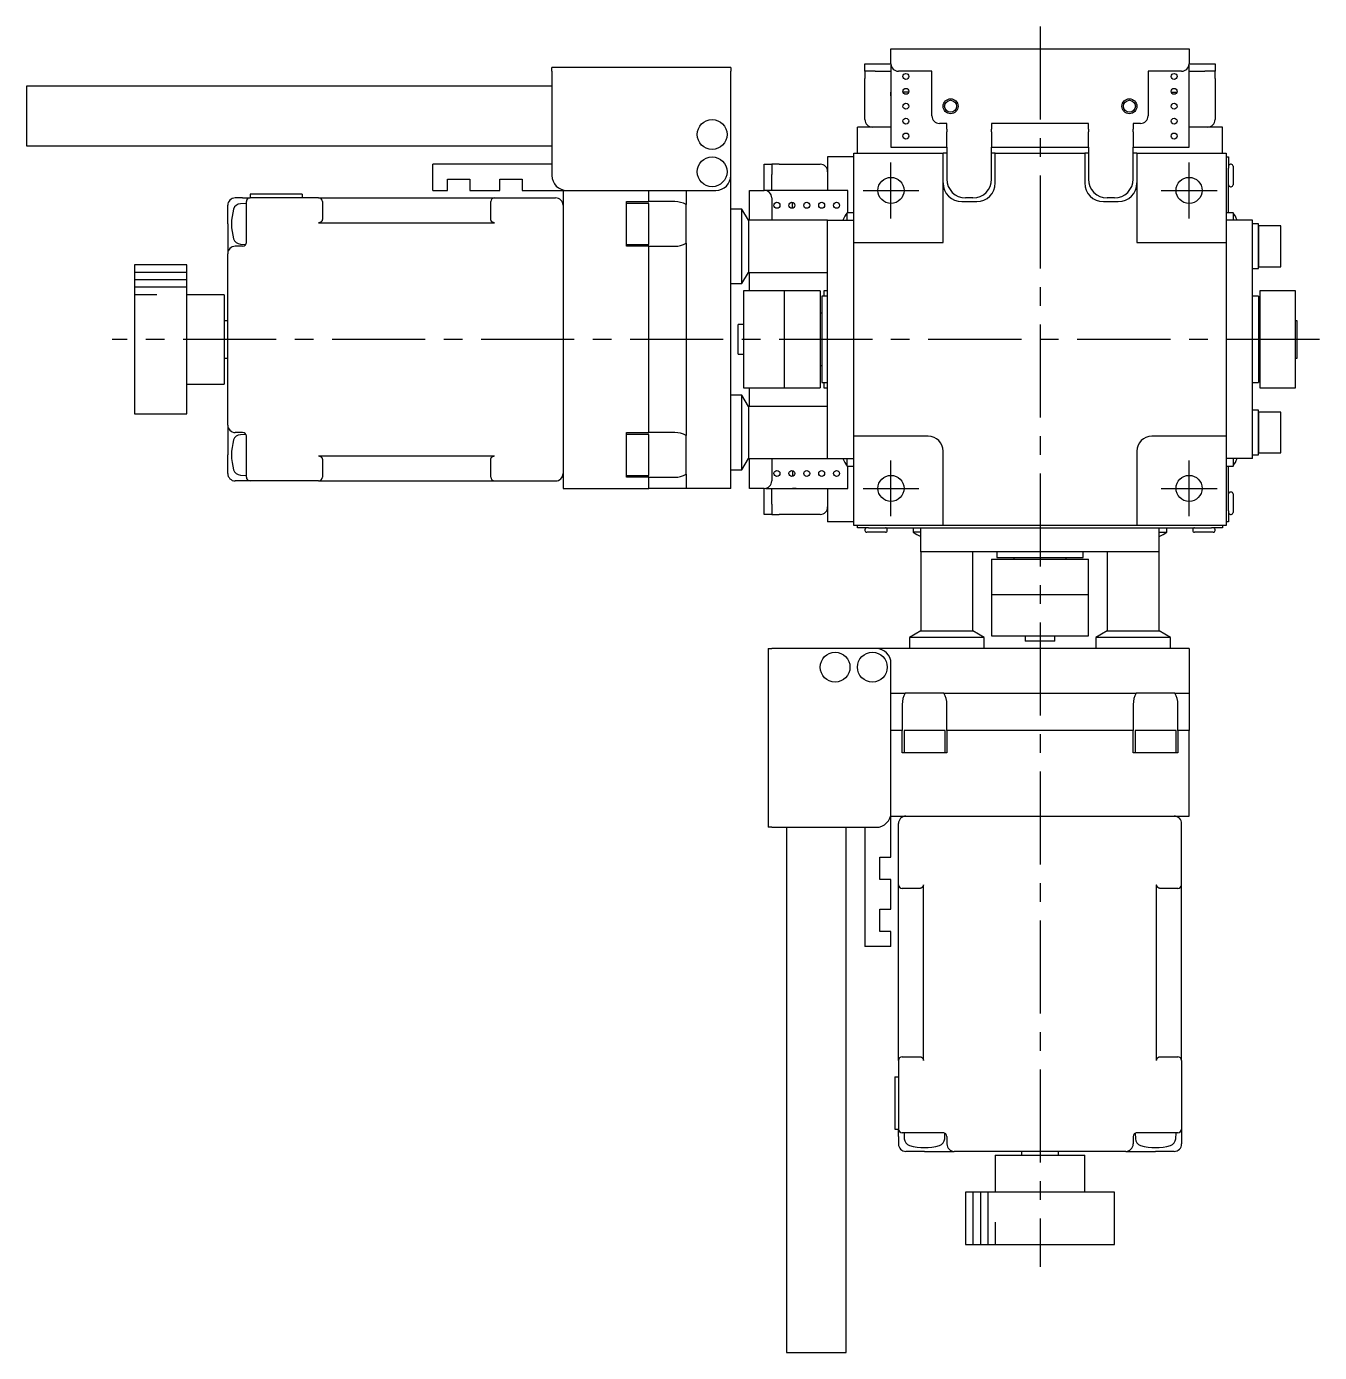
# Model space of a CAD drawing. Extents: x 165 to 838, y 27 to 488.
# Drawn here: x 519.8 to 693.2, y 232.5 to 410.5 of the extents above; entities that cross this region are included whole.
import ezdxf

# ---------------------------------------------------------------- set-up
doc = ezdxf.new("R2010")
doc.units = 0
doc.header["$LTSCALE"] = 10
doc.linetypes.add('CENTER', pattern=[2, 1.25, -0.25, 0.25, -0.25])
for name, color, linetype in [('1', 7, 'CONTINUOUS'), ('11', 7, 'CONTINUOUS'), ('2', 7, 'CONTINUOUS')]:
    doc.layers.add(name, color=color, linetype=linetype)

msp = doc.modelspace()

# ---------------------------------------------------------------- linework, layer by layer
at = {"layer": '1', "color": 7, "linetype": 'CONTINUOUS'}
for p, q in [((635.749999, 407.499999), (675.749999, 407.499999)), ((635.749999, 406.499999), (635.749999, 407.499999)), ((635.749999, 405.499999), (635.749999, 406.499999)), ((675.749999, 407.499999), (675.749999, 406.499999)), ((675.749999, 406.499999), (675.749999, 405.499999)), ((614.249999, 404.999999), (590.249999, 404.999999)), ((590.249999, 404.499999), (590.249999, 404.999999)), ((590.249999, 404.499999), (590.249999, 390.499999)), ((614.249999, 404.999999), (614.249999, 404.499999)), ((614.249999, 390.499999), (614.249999, 404.499999)), ((632.249999, 404.499999), (632.249999, 405.499999)), ((632.249999, 405.499999), (633.617646, 405.499999)), ((633.617646, 404.499999), (632.249999, 404.499999)), ((632.249999, 404.499999), (632.249999, 403.499999)), ((633.617646, 405.499999), (635.749999, 405.499999)), ((633.617646, 404.499999), (635.749999, 404.499999)), ((635.770203, 405.299999), (635.749999, 405.299999)), ((635.770203, 405.299999), (635.749999, 405.299999)), ((635.749999, 405.299999), (635.749999, 394.299999)), ((641.249999, 404.499999), (636.749999, 404.499999)), ((641.249999, 398.499999), (641.249999, 404.499999)), ((674.749999, 404.499999), (670.249999, 404.499999)), ((670.249999, 404.499999), (670.249999, 398.499999)), ((675.749999, 405.299999), (675.729795, 405.299999)), ((675.749999, 405.299999), (675.729795, 405.299999)), ((675.749999, 405.499999), (677.882352, 405.499999)), ((675.749999, 394.299999), (675.749999, 405.299999)), ((675.749999, 404.499999), (677.882352, 404.499999)), ((677.882352, 405.499999), (679.249999, 405.499999)), ((679.249999, 404.499999), (677.882352, 404.499999)), ((679.249999, 405.499999), (679.249999, 404.499999)), ((679.249999, 403.499999), (679.249999, 404.499999)), ((519.750001, 402.500418), (519.750001, 394.500418)), ((590.249999, 402.500418), (519.750001, 402.500418)), ((632.249999, 397.999999), (632.249999, 403.499999)), ((679.249999, 403.499999), (679.249999, 397.999999)), ((635.749962, 401.199999), (635.749962, 401.699999)), ((638.137297, 401.699999), (637.362701, 401.699999)), ((673.362701, 401.699999), (674.137297, 401.699999)), ((675.750036, 401.199999), (675.750036, 401.699999)), ((631.249999, 393.499999), (631.249999, 396.999999)), ((635.749999, 396.999999), (631.249999, 396.999999)), ((643.249999, 397.499999), (642.249999, 397.499999)), ((643.249999, 396.707106), (643.249999, 397.499999)), ((662.249999, 397.499999), (649.249999, 397.499999)), ((649.249999, 397.499999), (649.249999, 396.707106)), ((662.249999, 396.707106), (662.249999, 397.499999)), ((669.249999, 397.499999), (668.249999, 397.499999)), ((668.249999, 397.499999), (668.249999, 396.707106)), ((680.249999, 396.999999), (675.749999, 396.999999)), ((680.249999, 393.499999), (680.249999, 396.999999)), ((643.249999, 396.707106), (643.249999, 396.353552)), ((643.249999, 394.646446), (643.249999, 396.353552)), ((649.249999, 396.353552), (649.249999, 396.707106)), ((649.249999, 396.353552), (649.249999, 394.646446)), ((662.249999, 396.707106), (662.249999, 396.353552)), ((662.249999, 394.646446), (662.249999, 396.353552)), ((668.249999, 396.353552), (668.249999, 396.707106)), ((668.249999, 396.353552), (668.249999, 394.646446)), ((519.750001, 394.500418), (590.249999, 394.500418)), ((630.749999, 381.499999), (630.749999, 393.499999)), ((630.749999, 393.499999), (642.749999, 393.499999)), ((635.749999, 394.299999), (643.249999, 394.299999)), ((642.749999, 381.499999), (642.749999, 393.499999)), ((643.249999, 393.499999), (642.749999, 393.499999)), ((643.249999, 394.292892), (643.249999, 394.646446)), ((643.249999, 394.292892), (643.249999, 389.999999)), ((649.249999, 394.646446), (649.249999, 394.292892)), ((649.249999, 394.299999), (662.249999, 394.299999)), ((649.249999, 389.999999), (649.249999, 394.292892)), ((649.749999, 393.499999), (649.249999, 393.499999)), ((649.749999, 389.499999), (649.749999, 393.499999)), ((649.749999, 393.499999), (661.749999, 393.499999)), ((661.749999, 393.499999), (661.749999, 389.499999)), ((662.249999, 393.499999), (661.749999, 393.499999)), ((662.249999, 394.292892), (662.249999, 394.646446)), ((662.249999, 394.292892), (662.249999, 389.999999)), ((668.249999, 394.646446), (668.249999, 394.292892)), ((668.249999, 394.299999), (675.749999, 394.299999)), ((668.249999, 389.999999), (668.249999, 394.292892)), ((668.749999, 393.499999), (668.249999, 393.499999)), ((668.749999, 393.499999), (680.749999, 393.499999)), ((668.749999, 393.499999), (668.749999, 381.499999)), ((680.749999, 393.499999), (680.749999, 381.499999)), ((574.249999, 388.499999), (574.249999, 391.999999)), ((590.249999, 391.999999), (574.249999, 391.999999)), ((618.749999, 391.999999), (619.749999, 391.999999)), ((618.749999, 390.632352), (618.749999, 391.999999)), ((619.749999, 391.999999), (619.749999, 390.632352)), ((620.749999, 391.999999), (619.749999, 391.999999)), ((620.749999, 391.999999), (626.249999, 391.999999)), ((627.249999, 392.999999), (627.249999, 388.499999)), ((630.749999, 392.999999), (627.249999, 392.999999)), ((680.749999, 392.999999), (681.049999, 392.999999)), ((681.049999, 392.999999), (681.049999, 391.499999)), ((681.399999, 391.999999), (681.299999, 391.999999)), ((681.649999, 391.749999), (681.649999, 389.249999)), ((576.249999, 389.999999), (579.249999, 389.999999)), ((576.249999, 388.499999), (576.249999, 389.999999)), ((579.249999, 389.999999), (579.249999, 388.499999)), ((583.249999, 389.999999), (586.249999, 389.999999)), ((583.249999, 388.499999), (583.249999, 389.999999)), ((586.249999, 389.999999), (586.249999, 388.499999)), ((614.249999, 348.499999), (614.249999, 390.499999)), ((618.749999, 388.499999), (618.749999, 390.632352)), ((619.749999, 388.499999), (619.749999, 390.632352)), ((681.049999, 385.499999), (681.049999, 391.499999)), ((574.249999, 388.499999), (576.249999, 388.499999)), ((579.249999, 388.499999), (583.249999, 388.499999)), ((586.249999, 388.499999), (591.749999, 388.499999)), ((591.749999, 388.499999), (591.749999, 348.499999)), ((591.749999, 388.499999), (603.249999, 388.499999)), ((603.249999, 386.999999), (603.249999, 388.499999)), ((603.249999, 388.499999), (608.249999, 388.499999)), ((608.249999, 388.499999), (608.249999, 386.598075)), ((608.249999, 388.499999), (612.249999, 388.499999)), ((616.749999, 384.499999), (616.749999, 388.499999)), ((616.749999, 388.499999), (617.749999, 388.499999)), ((617.749999, 388.499999), (618.749999, 388.499999)), ((618.949999, 388.499999), (618.949999, 388.479795)), ((618.949999, 388.499999), (618.949999, 388.479795)), ((629.949999, 388.499999), (618.949999, 388.499999)), ((623.049999, 388.500036), (622.549999, 388.500036)), ((629.949999, 385.499999), (629.949999, 388.499999)), ((681.299999, 388.999999), (681.399999, 388.999999)), ((546.749999, 383.999999), (546.749999, 386.499999)), ((548.749999, 387.499999), (547.749999, 387.499999)), ((549.249999, 386.749999), (548.446276, 386.707878)), ((548.749999, 387.499999), (549.749999, 387.499999)), ((549.249999, 385.499999), (549.249999, 386.999999)), ((556.749999, 387.999999), (549.749999, 387.999999)), ((549.749999, 387.999999), (549.749999, 387.499999)), ((558.949999, 387.499999), (549.749999, 387.499999)), ((556.749999, 387.999999), (556.749999, 387.499999)), ((558.949999, 387.499999), (582.549999, 387.499999)), ((559.449999, 386.999999), (559.449999, 385.499999)), ((582.049999, 385.499999), (582.049999, 386.999999)), ((582.549999, 387.499999), (590.749999, 387.499999)), ((600.249999, 386.999999), (603.249999, 386.999999)), ((600.249999, 380.999999), (600.249999, 386.999999)), ((603.249999, 386.749999), (600.249999, 386.749999)), ((606.749999, 386.999999), (603.249999, 386.999999)), ((603.249999, 381.249999), (603.249999, 386.749999)), ((608.249999, 383.999999), (608.249999, 386.598075)), ((619.749999, 387.499999), (619.749999, 384.499999)), ((622.549999, 386.112701), (622.549999, 386.887297)), ((645.249999, 386.999999), (647.249999, 386.999999)), ((646.749999, 387.499999), (645.749999, 387.499999)), ((664.249999, 386.999999), (666.249999, 386.999999)), ((665.749999, 387.499999), (664.749999, 387.499999)), ((549.249999, 381.414213), (549.249999, 385.499999)), ((559.428469, 384.503089), (559.420771, 384.479786)), ((559.435015, 384.526741), (559.428469, 384.503089)), ((559.440392, 384.550686), (559.435015, 384.526741)), ((559.444587, 384.574866), (559.440392, 384.550686)), ((559.447591, 384.599223), (559.444587, 384.574866)), ((559.449397, 384.623697), (559.447591, 384.599223)), ((559.449999, 384.648231), (559.449397, 384.623697)), ((559.449999, 385.499999), (559.449999, 384.648231)), ((582.049999, 384.648231), (582.049999, 385.499999)), ((582.050601, 384.623697), (582.049999, 384.648231)), ((582.052407, 384.599223), (582.050601, 384.623697)), ((582.055411, 384.574866), (582.052407, 384.599223)), ((582.059606, 384.550686), (582.055411, 384.574866)), ((582.064983, 384.526741), (582.059606, 384.550686)), ((582.071529, 384.503089), (582.064983, 384.526741)), ((582.079227, 384.479786), (582.071529, 384.503089)), ((615.749999, 385.999999), (614.249999, 385.999999)), ((615.749999, 375.999999), (615.749999, 385.999999)), ((616.616024, 384.499999), (615.749999, 385.999999)), ((616.616024, 384.499999), (616.616024, 380.999999)), ((627.249999, 384.499999), (616.616024, 384.499999)), ((627.249999, 380.999999), (627.249999, 384.499999)), ((627.249999, 384.499999), (630.749999, 384.499999)), ((629.852, 384.499999), (629.852, 385.499999)), ((630.749999, 385.499999), (629.852, 385.499999)), ((681.647998, 385.499999), (680.749999, 385.499999)), ((684.249999, 384.499999), (680.749999, 384.499999)), ((681.647998, 385.499999), (681.647998, 384.499999)), ((684.249999, 352.499999), (684.249999, 384.499999)), ((546.749999, 383.999999), (546.749999, 379.999999)), ((558.974533, 384.148834), (558.949999, 384.148231)), ((558.949999, 384.148231), (582.549999, 384.148231)), ((558.999008, 384.150639), (558.974533, 384.148834)), ((559.023364, 384.153643), (558.999008, 384.150639)), ((559.047544, 384.157839), (559.023364, 384.153643)), ((559.071489, 384.163216), (559.047544, 384.157839)), ((559.095141, 384.169761), (559.071489, 384.163216)), ((559.118444, 384.177459), (559.095141, 384.169761)), ((559.141341, 384.186292), (559.118444, 384.177459)), ((559.163777, 384.196237), (559.141341, 384.186292)), ((559.185697, 384.207271), (559.163777, 384.196237)), ((559.20705, 384.219367), (559.185697, 384.207271)), ((559.227784, 384.232496), (559.20705, 384.219367)), ((559.247849, 384.246628), (559.227784, 384.232496)), ((559.267196, 384.261726), (559.247849, 384.246628)), ((559.285778, 384.277756), (559.267196, 384.261726)), ((559.303552, 384.294678), (559.285778, 384.277756)), ((559.320475, 384.312452), (559.303552, 384.294678)), ((559.336504, 384.331035), (559.320475, 384.312452)), ((559.351603, 384.350382), (559.336504, 384.331035)), ((559.365734, 384.370446), (559.351603, 384.350382)), ((559.378863, 384.39118), (559.365734, 384.370446)), ((559.39096, 384.412533), (559.378863, 384.39118)), ((559.401994, 384.434454), (559.39096, 384.412533)), ((559.411939, 384.45689), (559.401994, 384.434454)), ((559.420771, 384.479786), (559.411939, 384.45689)), ((582.088059, 384.45689), (582.079227, 384.479786)), ((582.098004, 384.434454), (582.088059, 384.45689)), ((582.109038, 384.412533), (582.098004, 384.434454)), ((582.121135, 384.39118), (582.109038, 384.412533)), ((582.134264, 384.370446), (582.121135, 384.39118)), ((582.148395, 384.350382), (582.134264, 384.370446)), ((582.163494, 384.331035), (582.148395, 384.350382)), ((582.179523, 384.312452), (582.163494, 384.331035)), ((582.196446, 384.294678), (582.179523, 384.312452)), ((582.21422, 384.277756), (582.196446, 384.294678)), ((582.232802, 384.261726), (582.21422, 384.277756)), ((582.252149, 384.246628), (582.232802, 384.261726)), ((582.272214, 384.232496), (582.252149, 384.246628)), ((582.292948, 384.219367), (582.272214, 384.232496)), ((582.314301, 384.207271), (582.292948, 384.219367)), ((582.336221, 384.196237), (582.314301, 384.207271)), ((582.358657, 384.186292), (582.336221, 384.196237)), ((582.381554, 384.177459), (582.358657, 384.186292)), ((582.404857, 384.169761), (582.381554, 384.177459)), ((582.428509, 384.163216), (582.404857, 384.169761)), ((582.452454, 384.157839), (582.428509, 384.163216)), ((582.476634, 384.153643), (582.452454, 384.157839)), ((582.50099, 384.150639), (582.476634, 384.153643)), ((582.525465, 384.148834), (582.50099, 384.150639)), ((582.549999, 384.148231), (582.525465, 384.148834)), ((608.249999, 381.401923), (608.249999, 383.999999)), ((685.049999, 383.999999), (684.249999, 383.999999)), ((685.049999, 383.749999), (685.049999, 383.999999)), ((685.049999, 380.999999), (685.049999, 383.999999)), ((685.049999, 378.249999), (685.049999, 383.749999)), ((685.049999, 383.749999), (685.049999, 378.249999)), ((688.049999, 383.749999), (685.049999, 383.749999)), ((688.049999, 378.249999), (688.049999, 383.749999)), ((548.749999, 380.999999), (547.749999, 380.999999)), ((548.446276, 381.29212), (549.184962, 381.253407)), ((600.249999, 381.249999), (603.249999, 381.249999)), ((603.249999, 380.999999), (600.249999, 380.999999)), ((603.249999, 355.999999), (603.249999, 380.999999)), ((603.249999, 380.999999), (606.749999, 380.999999)), ((608.249999, 381.401923), (608.249999, 355.598075)), ((616.616024, 380.999999), (616.616024, 377.499999)), ((627.249999, 355.999999), (627.249999, 380.999999)), ((630.749999, 381.499999), (642.749999, 381.499999)), ((630.749999, 355.499999), (630.749999, 381.499999)), ((668.749999, 381.499999), (680.749999, 381.499999)), ((680.749999, 381.499999), (680.749999, 355.499999)), ((685.049999, 377.999999), (685.049999, 380.999999)), ((546.749999, 356.999999), (546.749999, 379.999999)), ((534.249999, 378.499999), (534.249999, 358.499999)), ((541.249999, 378.499999), (534.249999, 378.499999)), ((541.249999, 358.499999), (541.249999, 378.499999)), ((615.749999, 375.999999), (616.616024, 377.499999)), ((616.616024, 377.499999), (627.249999, 377.499999)), ((616.749999, 374.999999), (616.749999, 377.499999)), ((684.249999, 377.999999), (685.049999, 377.999999)), ((685.049999, 377.999999), (685.049999, 378.249999)), ((685.049999, 378.249999), (688.049999, 378.249999)), ((614.249999, 375.999999), (615.749999, 375.999999)), ((546.249999, 374.499999), (541.249999, 374.499999)), ((546.249999, 374.499999), (546.249999, 362.499999)), ((615.949999, 374.999999), (615.949999, 368.499999)), ((621.449999, 374.999999), (615.949999, 374.999999)), ((621.449999, 368.499999), (621.449999, 374.999999)), ((621.449999, 368.499999), (621.449999, 374.999999)), ((626.249999, 374.999999), (621.449999, 374.999999)), ((626.249999, 374.999999), (626.249999, 368.499999)), ((626.449999, 374.299999), (626.449999, 368.437399)), ((627.249999, 374.299999), (626.449999, 374.299999)), ((626.749999, 374.999999), (626.749999, 374.299999)), ((627.249999, 374.999999), (626.749999, 374.999999)), ((685.049999, 374.299999), (684.249999, 374.299999)), ((685.049999, 374.299999), (685.049999, 368.437399)), ((685.249999, 374.999999), (685.249999, 368.499999)), ((690.049999, 374.999999), (685.249999, 374.999999)), ((690.049999, 368.499999), (690.049999, 374.999999)), ((546.749999, 370.999999), (546.249999, 370.999999)), ((615.249999, 366.499999), (615.249999, 370.499999)), ((615.949999, 370.499999), (615.249999, 370.499999)), ((626.449999, 371.999999), (626.249999, 371.999999)), ((685.249999, 371.999999), (685.049999, 371.999999)), ((690.249999, 370.999999), (690.049999, 370.999999)), ((690.249999, 365.999999), (690.249999, 370.999999)), ((615.949999, 368.499999), (615.949999, 361.999999)), ((621.449999, 361.999999), (621.449999, 368.499999)), ((621.449999, 361.999999), (621.449999, 368.499999)), ((626.249999, 368.499999), (626.249999, 361.999999)), ((685.249999, 368.499999), (685.249999, 361.999999)), ((690.049999, 361.999999), (690.049999, 368.499999)), ((626.449999, 368.437399), (626.449999, 362.699999)), ((685.049999, 368.437399), (685.049999, 362.699999)), ((546.249999, 365.999999), (546.749999, 365.999999)), ((615.249999, 366.499999), (615.949999, 366.499999)), ((626.249999, 364.999999), (626.449999, 364.999999)), ((685.049999, 364.999999), (685.249999, 364.999999)), ((690.049999, 365.999999), (690.249999, 365.999999)), ((541.249999, 362.499999), (546.249999, 362.499999)), ((615.949999, 361.999999), (621.449999, 361.999999)), ((616.749999, 359.499999), (616.749999, 361.999999)), ((621.449999, 361.999999), (626.249999, 361.999999)), ((626.449999, 362.699999), (627.249999, 362.699999)), ((626.749999, 362.699999), (626.749999, 361.999999)), ((626.749999, 361.999999), (627.249999, 361.999999)), ((684.249999, 362.699999), (685.049999, 362.699999)), ((685.249999, 361.999999), (690.049999, 361.999999)), ((615.749999, 360.999999), (614.249999, 360.999999)), ((615.749999, 350.999999), (615.749999, 360.999999)), ((616.616024, 359.499999), (615.749999, 360.999999)), ((534.249999, 358.499999), (541.249999, 358.499999)), ((616.616024, 359.499999), (616.616024, 355.999999)), ((627.249999, 359.499999), (616.616024, 359.499999)), ((685.049999, 358.999999), (684.249999, 358.999999)), ((685.049999, 358.749999), (685.049999, 358.999999)), ((685.049999, 355.999999), (685.049999, 358.999999)), ((685.049999, 353.249999), (685.049999, 358.749999)), ((685.049999, 358.749999), (685.049999, 353.249999)), ((688.049999, 358.749999), (685.049999, 358.749999)), ((688.049999, 353.249999), (688.049999, 358.749999)), ((546.749999, 356.999999), (546.749999, 352.999999)), ((548.749999, 355.999999), (547.749999, 355.999999)), ((600.249999, 349.999999), (600.249999, 355.999999)), ((600.249999, 355.999999), (603.249999, 355.999999)), ((606.749999, 355.999999), (603.249999, 355.999999)), ((616.616024, 355.999999), (616.616024, 352.499999)), ((627.249999, 352.499999), (627.249999, 355.999999)), ((685.049999, 352.999999), (685.049999, 355.999999)), ((549.184962, 355.746591), (548.446276, 355.707878)), ((549.249999, 351.499999), (549.249999, 355.585785)), ((603.249999, 355.749999), (600.249999, 355.749999)), ((603.249999, 350.249999), (603.249999, 355.749999)), ((608.249999, 352.999999), (608.249999, 355.598075)), ((630.749999, 343.499999), (630.749999, 355.499999)), ((640.749999, 355.499999), (630.749999, 355.499999)), ((680.749999, 355.499999), (670.749999, 355.499999)), ((680.749999, 355.499999), (680.749999, 343.499999)), ((546.749999, 350.499999), (546.749999, 352.999999)), ((558.949999, 352.851767), (582.549999, 352.851767)), ((558.949999, 352.851767), (558.974533, 352.851164)), ((558.974533, 352.851164), (558.999008, 352.849359)), ((558.999008, 352.849359), (559.023364, 352.846355)), ((559.023364, 352.846355), (559.047544, 352.842159)), ((559.047544, 352.842159), (559.071489, 352.836782)), ((559.071489, 352.836782), (559.095141, 352.830237)), ((559.095141, 352.830237), (559.118444, 352.822539)), ((559.118444, 352.822539), (559.141341, 352.813706)), ((559.141341, 352.813706), (559.163777, 352.803761)), ((559.163777, 352.803761), (559.185697, 352.792727)), ((559.185697, 352.792727), (559.20705, 352.780631)), ((559.20705, 352.780631), (559.227784, 352.767502)), ((559.227784, 352.767502), (559.247849, 352.75337)), ((559.247849, 352.75337), (559.267196, 352.738272)), ((559.267196, 352.738272), (559.285778, 352.722242)), ((559.285778, 352.722242), (559.303552, 352.70532)), ((559.303552, 352.70532), (559.320475, 352.687546)), ((559.320475, 352.687546), (559.336504, 352.668963)), ((559.336504, 352.668963), (559.351603, 352.649616)), ((559.351603, 352.649616), (559.365734, 352.629552)), ((559.365734, 352.629552), (559.378863, 352.608818)), ((559.378863, 352.608818), (559.39096, 352.587465)), ((559.39096, 352.587465), (559.401994, 352.565544)), ((559.401994, 352.565544), (559.411939, 352.543108)), ((559.411939, 352.543108), (559.420771, 352.520212)), ((559.420771, 352.520212), (559.428469, 352.496909)), ((559.428469, 352.496909), (559.435015, 352.473257)), ((559.435015, 352.473257), (559.440392, 352.449312)), ((559.440392, 352.449312), (559.444587, 352.425132)), ((582.055411, 352.425132), (582.059606, 352.449312)), ((582.059606, 352.449312), (582.064983, 352.473257)), ((582.064983, 352.473257), (582.071529, 352.496909)), ((582.071529, 352.496909), (582.079227, 352.520212)), ((582.079227, 352.520212), (582.088059, 352.543108)), ((582.088059, 352.543108), (582.098004, 352.565544)), ((582.098004, 352.565544), (582.109038, 352.587465)), ((582.109038, 352.587465), (582.121135, 352.608818)), ((582.121135, 352.608818), (582.134264, 352.629552)), ((582.134264, 352.629552), (582.148395, 352.649616)), ((582.148395, 352.649616), (582.163494, 352.668963)), ((582.163494, 352.668963), (582.179523, 352.687546)), ((582.179523, 352.687546), (582.196446, 352.70532)), ((582.196446, 352.70532), (582.21422, 352.722242)), ((582.21422, 352.722242), (582.232802, 352.738272)), ((582.232802, 352.738272), (582.252149, 352.75337)), ((582.252149, 352.75337), (582.272214, 352.767502)), ((582.272214, 352.767502), (582.292948, 352.780631)), ((582.292948, 352.780631), (582.314301, 352.792727)), ((582.314301, 352.792727), (582.336221, 352.803761)), ((582.336221, 352.803761), (582.358657, 352.813706)), ((582.358657, 352.813706), (582.381554, 352.822539)), ((582.381554, 352.822539), (582.404857, 352.830237)), ((582.404857, 352.830237), (582.428509, 352.836782)), ((582.428509, 352.836782), (582.452454, 352.842159)), ((582.452454, 352.842159), (582.476634, 352.846355)), ((582.476634, 352.846355), (582.50099, 352.849359)), ((582.50099, 352.849359), (582.525465, 352.851164)), ((582.525465, 352.851164), (582.549999, 352.851767)), ((608.249999, 350.401923), (608.249999, 352.999999)), ((615.749999, 350.999999), (616.616024, 352.499999)), ((616.616024, 352.499999), (627.249999, 352.499999)), ((616.749999, 348.499999), (616.749999, 352.499999)), ((619.749999, 352.499999), (619.749999, 349.499999)), ((627.249999, 352.499999), (630.749999, 352.499999)), ((629.852, 351.499999), (629.852, 352.499999)), ((642.749999, 343.499999), (642.749999, 353.499999)), ((668.749999, 353.499999), (668.749999, 343.499999)), ((684.249999, 352.499999), (680.749999, 352.499999)), ((681.647998, 352.499999), (681.647998, 351.499999)), ((684.249999, 352.999999), (685.049999, 352.999999)), ((685.049999, 352.999999), (685.049999, 353.249999)), ((685.049999, 353.249999), (688.049999, 353.249999)), ((549.249999, 349.999999), (549.249999, 351.499999)), ((559.444587, 352.425132), (559.447591, 352.400775)), ((559.447591, 352.400775), (559.449397, 352.376301)), ((559.449397, 352.376301), (559.449999, 352.351767)), ((559.449999, 352.351767), (559.449999, 351.499999)), ((559.449999, 351.499999), (559.449999, 349.999999)), ((582.049999, 352.351767), (582.050601, 352.376301)), ((582.049999, 351.499999), (582.049999, 352.351767)), ((582.049999, 349.999999), (582.049999, 351.499999)), ((582.050601, 352.376301), (582.052407, 352.400775)), ((582.052407, 352.400775), (582.055411, 352.425132)), ((614.249999, 350.999999), (615.749999, 350.999999)), ((622.549999, 350.887297), (622.549999, 350.112701)), ((629.852, 351.499999), (630.749999, 351.499999)), ((629.949999, 348.499999), (629.949999, 351.499999)), ((680.749999, 351.499999), (681.647998, 351.499999)), ((681.049999, 345.499999), (681.049999, 351.499999)), ((548.749999, 349.499999), (547.749999, 349.499999)), ((548.446276, 350.29212), (549.249999, 350.249999)), ((549.749999, 349.499999), (548.749999, 349.499999)), ((558.949999, 349.499999), (549.749999, 349.499999)), ((558.949999, 349.499999), (582.549999, 349.499999)), ((582.549999, 349.499999), (590.749999, 349.499999)), ((600.249999, 350.249999), (603.249999, 350.249999)), ((603.249999, 349.999999), (600.249999, 349.999999)), ((603.249999, 348.499999), (603.249999, 349.999999)), ((603.249999, 349.999999), (606.749999, 349.999999)), ((608.249999, 350.401923), (608.249999, 348.499999)), ((591.749999, 348.499999), (603.249999, 348.499999)), ((608.249999, 348.499999), (603.249999, 348.499999)), ((614.249999, 348.499999), (608.249999, 348.499999)), ((617.749999, 348.499999), (616.749999, 348.499999)), ((618.749999, 348.499999), (617.749999, 348.499999)), ((618.749999, 346.367646), (618.749999, 348.499999)), ((618.949999, 348.520203), (618.949999, 348.499999)), ((618.949999, 348.520203), (618.949999, 348.499999)), ((618.949999, 348.499999), (629.949999, 348.499999)), ((619.749999, 346.367646), (619.749999, 348.499999)), ((623.049999, 348.499962), (622.549999, 348.499962)), ((627.249999, 348.499999), (627.249999, 343.999999)), ((681.399999, 347.999999), (681.299999, 347.999999)), ((681.649999, 347.749999), (681.649999, 345.249999)), ((618.749999, 344.999999), (618.749999, 346.367646)), ((619.749999, 346.367646), (619.749999, 344.999999)), ((681.049999, 345.499999), (681.049999, 343.999999)), ((619.749999, 344.999999), (618.749999, 344.999999)), ((619.749999, 344.999999), (620.749999, 344.999999)), ((626.249999, 344.999999), (620.749999, 344.999999)), ((630.749999, 343.999999), (627.249999, 343.999999)), ((681.049999, 343.999999), (680.749999, 343.999999)), ((681.299999, 344.999999), (681.399999, 344.999999)), ((642.749999, 343.499999), (630.749999, 343.499999)), ((631.249999, 343.199999), (631.249999, 343.499999)), ((632.749999, 343.199999), (631.249999, 343.199999)), ((632.249999, 342.949999), (632.249999, 342.849999)), ((634.999999, 342.599999), (632.499999, 342.599999)), ((632.749999, 343.199999), (678.749999, 343.199999)), ((635.249999, 342.849999), (635.249999, 342.949999)), ((638.750002, 343.199999), (638.750002, 342.601999)), ((639.749999, 342.601999), (638.750002, 342.601999)), ((639.749999, 339.999999), (639.749999, 343.199999)), ((668.749999, 343.499999), (642.749999, 343.499999)), ((680.749999, 343.499999), (668.749999, 343.499999)), ((671.749999, 339.999999), (671.749999, 343.199999)), ((671.749999, 342.601999), (672.749996, 342.601999)), ((672.749996, 342.601999), (672.749996, 343.199999)), ((676.249999, 342.949999), (676.249999, 342.849999)), ((678.999999, 342.599999), (676.499999, 342.599999)), ((680.249999, 343.199999), (678.749999, 343.199999)), ((679.249999, 342.849999), (679.249999, 342.949999)), ((680.249999, 343.499999), (680.249999, 343.199999)), ((643.249999, 339.999999), (639.749999, 339.999999)), ((639.749999, 339.999999), (639.749999, 329.366024)), ((668.249999, 339.999999), (643.249999, 339.999999)), ((646.749999, 329.366024), (646.749999, 339.999999)), ((649.949999, 339.999999), (649.949999, 339.199999)), ((661.549999, 339.199999), (661.549999, 339.999999)), ((664.749999, 339.999999), (664.749999, 329.366024)), ((671.749999, 339.999999), (668.249999, 339.999999)), ((671.749999, 329.366024), (671.749999, 339.999999)), ((649.249999, 338.999999), (655.749999, 338.999999)), ((649.249999, 338.999999), (649.249999, 334.199999)), ((649.949999, 339.199999), (655.812599, 339.199999)), ((652.249999, 339.199999), (652.249999, 338.999999)), ((655.749999, 338.999999), (662.249999, 338.999999)), ((655.812599, 339.199999), (661.549999, 339.199999)), ((659.249999, 338.999999), (659.249999, 339.199999)), ((662.249999, 334.199999), (662.249999, 338.999999)), ((655.679844, 334.199999), (649.249999, 334.199999)), ((655.749999, 334.199999), (649.249999, 334.199999)), ((649.249999, 334.199999), (649.249999, 328.699999)), ((662.249999, 334.199999), (655.679844, 334.199999)), ((662.249999, 334.199999), (655.749999, 334.199999)), ((662.249999, 328.699999), (662.249999, 334.199999)), ((639.749999, 329.366024), (638.249999, 328.499999)), ((639.749999, 329.366024), (643.249999, 329.366024)), ((643.249999, 329.366024), (646.749999, 329.366024)), ((648.249999, 328.499999), (646.749999, 329.366024)), ((664.749999, 329.366024), (663.249999, 328.499999)), ((664.749999, 329.366024), (668.249999, 329.366024)), ((668.249999, 329.366024), (671.749999, 329.366024)), ((673.249999, 328.499999), (671.749999, 329.366024)), ((648.249999, 328.499999), (638.249999, 328.499999)), ((638.249999, 328.499999), (638.249999, 326.999999)), ((648.249999, 326.999999), (648.249999, 328.499999)), ((649.249999, 328.699999), (655.679844, 328.699999)), ((653.749999, 328.699999), (653.749999, 327.999999)), ((657.749999, 327.999999), (653.749999, 327.999999)), ((655.679844, 328.699999), (662.249999, 328.699999)), ((657.749999, 327.999999), (657.749999, 328.699999)), ((673.249999, 328.499999), (663.249999, 328.499999)), ((663.249999, 328.499999), (663.249999, 326.999999)), ((673.249999, 326.999999), (673.249999, 328.499999)), ((619.249999, 326.999999), (619.249999, 302.999999)), ((619.249999, 326.999999), (619.749999, 326.999999)), ((633.749999, 326.999999), (619.749999, 326.999999)), ((675.749999, 326.999999), (633.749999, 326.999999)), ((675.749999, 326.999999), (675.749999, 320.999999)), ((635.749999, 320.999999), (635.749999, 324.999999)), ((635.749999, 315.999999), (635.749999, 320.999999)), ((635.749999, 320.999999), (637.651923, 320.999999)), ((640.249999, 320.999999), (637.651923, 320.999999)), ((642.848075, 320.999999), (640.249999, 320.999999)), ((642.848075, 320.999999), (668.651923, 320.999999)), ((671.249999, 320.999999), (668.651923, 320.999999)), ((673.848075, 320.999999), (671.249999, 320.999999)), ((673.848075, 320.999999), (675.749999, 320.999999)), ((675.749999, 320.999999), (675.749999, 315.999999)), ((637.249999, 319.499999), (637.249999, 315.999999)), ((643.249999, 315.999999), (643.249999, 319.499999)), ((668.249999, 319.499999), (668.249999, 315.999999)), ((674.249999, 315.999999), (674.249999, 319.499999)), ((635.749999, 304.499999), (635.749999, 315.999999)), ((637.249999, 315.999999), (635.749999, 315.999999)), ((637.249999, 312.999999), (637.249999, 315.999999)), ((642.999999, 315.999999), (637.499999, 315.999999)), ((637.499999, 315.999999), (637.499999, 312.999999)), ((642.999999, 312.999999), (642.999999, 315.999999)), ((643.249999, 315.999999), (643.249999, 312.999999)), ((668.249999, 315.999999), (643.249999, 315.999999)), ((668.249999, 312.999999), (668.249999, 315.999999)), ((673.999999, 315.999999), (668.499999, 315.999999)), ((668.499999, 315.999999), (668.499999, 312.999999)), ((673.999999, 312.999999), (673.999999, 315.999999)), ((674.249999, 315.999999), (674.249999, 312.999999)), ((675.749999, 315.999999), (674.249999, 315.999999)), ((675.749999, 304.499999), (675.749999, 315.999999)), ((643.249999, 312.999999), (637.249999, 312.999999)), ((674.249999, 312.999999), (668.249999, 312.999999)), ((635.749999, 304.499999), (675.749999, 304.499999)), ((635.749999, 298.999999), (635.749999, 304.499999)), ((619.749999, 302.999999), (619.249999, 302.999999)), ((619.749999, 302.999999), (633.749999, 302.999999)), ((621.749579, 302.999999), (621.749579, 232.500001)), ((629.749579, 232.500001), (629.749579, 302.999999)), ((632.249999, 302.999999), (632.249999, 286.999999)), ((636.749999, 295.299999), (636.749999, 303.499999)), ((674.749999, 295.299999), (674.749999, 303.499999)), ((634.249999, 298.999999), (635.749999, 298.999999)), ((634.249999, 295.999999), (634.249999, 298.999999)), ((635.749999, 295.999999), (634.249999, 295.999999)), ((635.749999, 291.999999), (635.749999, 295.999999)), ((636.749999, 271.699999), (636.749999, 295.299999)), ((638.749999, 294.799999), (637.249999, 294.799999)), ((639.601767, 294.799999), (638.749999, 294.799999)), ((639.626301, 294.800601), (639.601767, 294.799999)), ((639.650775, 294.802407), (639.626301, 294.800601)), ((639.675132, 294.805411), (639.650775, 294.802407)), ((639.699312, 294.809606), (639.675132, 294.805411)), ((639.723257, 294.814983), (639.699312, 294.809606)), ((639.746909, 294.821529), (639.723257, 294.814983)), ((639.770212, 294.829227), (639.746909, 294.821529)), ((639.793108, 294.838059), (639.770212, 294.829227)), ((639.815544, 294.848004), (639.793108, 294.838059)), ((639.837465, 294.859038), (639.815544, 294.848004)), ((639.858818, 294.871135), (639.837465, 294.859038)), ((639.879552, 294.884264), (639.858818, 294.871135)), ((639.899616, 294.898395), (639.879552, 294.884264)), ((639.918963, 294.913494), (639.899616, 294.898395)), ((639.937546, 294.929523), (639.918963, 294.913494)), ((639.95532, 294.946446), (639.937546, 294.929523)), ((639.972242, 294.96422), (639.95532, 294.946446)), ((639.988272, 294.982802), (639.972242, 294.96422)), ((640.00337, 295.002149), (639.988272, 294.982802)), ((640.017502, 295.022214), (640.00337, 295.002149)), ((640.030631, 295.042948), (640.017502, 295.022214)), ((640.042727, 295.064301), (640.030631, 295.042948)), ((640.053761, 295.086221), (640.042727, 295.064301)), ((640.063706, 295.108657), (640.053761, 295.086221)), ((640.072539, 295.131554), (640.063706, 295.108657)), ((640.080237, 295.154857), (640.072539, 295.131554)), ((640.086782, 295.178509), (640.080237, 295.154857)), ((640.092159, 295.202454), (640.086782, 295.178509)), ((640.096355, 295.226634), (640.092159, 295.202454)), ((640.099359, 295.25099), (640.096355, 295.226634)), ((640.101164, 295.275465), (640.099359, 295.25099)), ((640.101767, 295.299999), (640.101164, 295.275465)), ((640.101767, 271.699999), (640.101767, 295.299999)), ((671.398231, 271.699999), (671.398231, 295.299999)), ((671.398834, 295.275465), (671.398231, 295.299999)), ((671.400639, 295.25099), (671.398834, 295.275465)), ((671.403643, 295.226634), (671.400639, 295.25099)), ((671.407839, 295.202454), (671.403643, 295.226634)), ((671.413216, 295.178509), (671.407839, 295.202454)), ((671.419761, 295.154857), (671.413216, 295.178509)), ((671.427459, 295.131554), (671.419761, 295.154857)), ((671.436292, 295.108657), (671.427459, 295.131554)), ((671.446237, 295.086221), (671.436292, 295.108657)), ((671.457271, 295.064301), (671.446237, 295.086221)), ((671.469367, 295.042948), (671.457271, 295.064301)), ((671.482496, 295.022214), (671.469367, 295.042948)), ((671.496628, 295.002149), (671.482496, 295.022214)), ((671.511726, 294.982802), (671.496628, 295.002149)), ((671.527756, 294.96422), (671.511726, 294.982802)), ((671.544678, 294.946446), (671.527756, 294.96422)), ((671.562452, 294.929523), (671.544678, 294.946446)), ((671.581035, 294.913494), (671.562452, 294.929523)), ((671.600382, 294.898395), (671.581035, 294.913494)), ((671.620446, 294.884264), (671.600382, 294.898395)), ((671.64118, 294.871135), (671.620446, 294.884264)), ((671.662533, 294.859038), (671.64118, 294.871135)), ((671.684454, 294.848004), (671.662533, 294.859038)), ((671.70689, 294.838059), (671.684454, 294.848004)), ((671.729786, 294.829227), (671.70689, 294.838059)), ((671.753089, 294.821529), (671.729786, 294.829227)), ((671.776741, 294.814983), (671.753089, 294.821529)), ((671.800686, 294.809606), (671.776741, 294.814983)), ((671.824866, 294.805411), (671.800686, 294.809606)), ((671.849223, 294.802407), (671.824866, 294.805411)), ((671.873697, 294.800601), (671.849223, 294.802407)), ((671.898231, 294.799999), (671.873697, 294.800601)), ((672.749999, 294.799999), (671.898231, 294.799999)), ((674.249999, 294.799999), (672.749999, 294.799999)), ((674.749999, 271.699999), (674.749999, 295.299999)), ((634.249999, 291.999999), (635.749999, 291.999999)), ((634.249999, 288.999999), (634.249999, 291.999999)), ((635.749999, 288.999999), (634.249999, 288.999999)), ((635.749999, 286.999999), (635.749999, 288.999999)), ((635.749999, 286.999999), (632.249999, 286.999999)), ((636.749999, 271.699999), (636.749999, 262.499999)), ((637.249999, 272.199999), (638.749999, 272.199999)), ((638.749999, 272.199999), (639.601767, 272.199999)), ((639.601767, 272.199999), (639.626301, 272.199397)), ((639.626301, 272.199397), (639.650775, 272.197591)), ((639.650775, 272.197591), (639.675132, 272.194587)), ((639.675132, 272.194587), (639.699312, 272.190392)), ((639.699312, 272.190392), (639.723257, 272.185015)), ((639.723257, 272.185015), (639.746909, 272.178469)), ((639.746909, 272.178469), (639.770212, 272.170771)), ((639.770212, 272.170771), (639.793108, 272.161939)), ((639.793108, 272.161939), (639.815544, 272.151994)), ((639.815544, 272.151994), (639.837465, 272.14096)), ((639.837465, 272.14096), (639.858818, 272.128863)), ((639.858818, 272.128863), (639.879552, 272.115734)), ((639.879552, 272.115734), (639.899616, 272.101603)), ((639.899616, 272.101603), (639.918963, 272.086504)), ((639.918963, 272.086504), (639.937546, 272.070475)), ((639.937546, 272.070475), (639.95532, 272.053552)), ((639.95532, 272.053552), (639.972242, 272.035778)), ((639.972242, 272.035778), (639.988272, 272.017196)), ((639.988272, 272.017196), (640.00337, 271.997849)), ((640.00337, 271.997849), (640.017502, 271.977784)), ((640.017502, 271.977784), (640.030631, 271.95705)), ((640.030631, 271.95705), (640.042727, 271.935697)), ((640.042727, 271.935697), (640.053761, 271.913777)), ((640.053761, 271.913777), (640.063706, 271.891341)), ((640.063706, 271.891341), (640.072539, 271.868444)), ((640.072539, 271.868444), (640.080237, 271.845141)), ((640.080237, 271.845141), (640.086782, 271.821489)), ((640.086782, 271.821489), (640.092159, 271.797544)), ((640.092159, 271.797544), (640.096355, 271.773364)), ((640.096355, 271.773364), (640.099359, 271.749008)), ((640.099359, 271.749008), (640.101164, 271.724533)), ((640.101164, 271.724533), (640.101767, 271.699999)), ((671.398231, 271.699999), (671.398834, 271.724533)), ((671.398834, 271.724533), (671.400639, 271.749008)), ((671.400639, 271.749008), (671.403643, 271.773364)), ((671.403643, 271.773364), (671.407839, 271.797544)), ((671.407839, 271.797544), (671.413216, 271.821489)), ((671.413216, 271.821489), (671.419761, 271.845141)), ((671.419761, 271.845141), (671.427459, 271.868444)), ((671.427459, 271.868444), (671.436292, 271.891341)), ((671.436292, 271.891341), (671.446237, 271.913777)), ((671.446237, 271.913777), (671.457271, 271.935697)), ((671.457271, 271.935697), (671.469367, 271.95705)), ((671.469367, 271.95705), (671.482496, 271.977784)), ((671.482496, 271.977784), (671.496628, 271.997849)), ((671.496628, 271.997849), (671.511726, 272.017196)), ((671.511726, 272.017196), (671.527756, 272.035778)), ((671.527756, 272.035778), (671.544678, 272.053552)), ((671.544678, 272.053552), (671.562452, 272.070475)), ((671.562452, 272.070475), (671.581035, 272.086504)), ((671.581035, 272.086504), (671.600382, 272.101603)), ((671.600382, 272.101603), (671.620446, 272.115734)), ((671.620446, 272.115734), (671.64118, 272.128863)), ((671.64118, 272.128863), (671.662533, 272.14096)), ((671.662533, 272.14096), (671.684454, 272.151994)), ((671.684454, 272.151994), (671.70689, 272.161939)), ((671.70689, 272.161939), (671.729786, 272.170771)), ((671.729786, 272.170771), (671.753089, 272.178469)), ((671.753089, 272.178469), (671.776741, 272.185015)), ((671.776741, 272.185015), (671.800686, 272.190392)), ((671.800686, 272.190392), (671.824866, 272.194587)), ((671.824866, 272.194587), (671.849223, 272.197591)), ((671.849223, 272.197591), (671.873697, 272.199397)), ((671.873697, 272.199397), (671.898231, 272.199999)), ((671.898231, 272.199999), (672.749999, 272.199999)), ((672.749999, 272.199999), (674.249999, 272.199999)), ((674.749999, 271.699999), (674.749999, 262.499999)), ((636.249999, 269.499999), (636.749999, 269.499999)), ((636.249999, 269.499999), (636.249999, 262.499999)), ((636.249999, 262.499999), (636.749999, 262.499999)), ((636.749999, 261.499999), (636.749999, 262.499999)), ((638.749999, 261.999999), (637.249999, 261.999999)), ((637.499999, 261.999999), (637.54212, 261.196276)), ((642.835785, 261.999999), (638.749999, 261.999999)), ((642.957878, 261.196276), (642.996591, 261.934962)), ((668.503407, 261.934962), (668.54212, 261.196276)), ((672.749999, 261.999999), (668.664213, 261.999999)), ((674.249999, 261.999999), (672.749999, 261.999999)), ((673.957878, 261.196276), (673.999999, 261.999999)), ((674.749999, 262.499999), (674.749999, 261.499999)), ((636.749999, 261.499999), (636.749999, 260.499999)), ((643.249999, 261.499999), (643.249999, 260.499999)), ((668.249999, 261.499999), (668.249999, 260.499999)), ((674.749999, 261.499999), (674.749999, 260.499999)), ((640.249999, 259.499999), (637.749999, 259.499999)), ((640.249999, 259.499999), (644.249999, 259.499999)), ((667.249999, 259.499999), (644.249999, 259.499999)), ((649.749999, 258.999999), (661.749999, 258.999999)), ((649.749999, 258.999999), (649.749999, 253.999999)), ((653.249999, 259.499999), (653.249999, 258.999999)), ((658.249999, 258.999999), (658.249999, 259.499999)), ((661.749999, 253.999999), (661.749999, 258.999999)), ((667.249999, 259.499999), (671.249999, 259.499999)), ((673.749999, 259.499999), (671.249999, 259.499999)), ((665.749999, 253.999999), (645.749999, 253.999999)), ((645.749999, 253.999999), (645.749999, 246.999999)), ((665.749999, 246.999999), (665.749999, 253.999999)), ((645.749999, 246.999999), (665.749999, 246.999999)), ((621.749579, 232.500001), (629.749579, 232.500001))]:
    msp.add_line(p, q, dxfattribs=at)
for centre, radius in [((637.749999, 403.799999), 0.4), ((673.749999, 403.799999), 0.4), ((637.749999, 401.799999), 0.4), ((643.749999, 399.799999), 1), ((643.749999, 399.799999), 0.8), ((667.749999, 399.799999), 1), ((667.749999, 399.799999), 0.8), ((673.749999, 401.799999), 0.4), ((637.749999, 399.799999), 0.4), ((673.749999, 399.799999), 0.4), ((611.749999, 395.999999), 2), ((637.749999, 397.799999), 0.4), ((673.749999, 397.799999), 0.4), ((637.749999, 395.799999), 0.4), ((673.749999, 395.799999), 0.4), ((611.749999, 390.999999), 2), ((635.749999, 388.499999), 1.75), ((675.749999, 388.499999), 1.75), ((620.449999, 386.499999), 0.4), ((622.449999, 386.499999), 0.4), ((624.449999, 386.499999), 0.4), ((626.449999, 386.499999), 0.4), ((628.449999, 386.499999), 0.4), ((620.449999, 350.499999), 0.4), ((622.449999, 350.499999), 0.4), ((624.449999, 350.499999), 0.4), ((626.449999, 350.499999), 0.4), ((628.449999, 350.499999), 0.4), ((635.749999, 348.499999), 1.75), ((675.749999, 348.499999), 1.75), ((628.249999, 324.499999), 2), ((633.249999, 324.499999), 2)]:
    msp.add_circle(centre, radius, dxfattribs=at)
at = {"layer": '1', "color": 4, "linetype": 'CONTINUOUS'}
for centre in [(643.749999, 399.799999), (667.749999, 399.799999)]:
    msp.add_circle(centre, 0.8, dxfattribs=at)
at = {"layer": '1', "color": 7, "linetype": 'CONTINUOUS'}
for centre, radius, start, end in [((636.749999, 405.499999), 1, 180, 270), ((674.749999, 405.499999), 1, 270, 0), ((633.249999, 397.999999), 1, 180, 270), ((642.249999, 398.499999), 1, 180, 270), ((669.249999, 398.499999), 1, 270, 0), ((678.249999, 397.999999), 1, 270, 0), ((626.249999, 390.999999), 1, 0, 90), ((681.299999, 391.749999), 0.25, 90, 180), ((681.399999, 391.749999), 0.25, 0, 90), ((592.249999, 390.499999), 2, 180, 270), ((612.249999, 390.499999), 2, 270, 0), ((645.749999, 389.999999), 2.5, 180, 270), ((646.749999, 389.999999), 2.5, 270, 0), ((664.749999, 389.999999), 2.5, 180, 270), ((665.749999, 389.999999), 2.5, 270, 0), ((618.749999, 387.499999), 1, 0, 90), ((645.249999, 389.499999), 2.5, 180, 270), ((647.249999, 389.499999), 2.5, 270, 0), ((664.249999, 389.499999), 2.5, 180, 270), ((666.249999, 389.499999), 2.5, 270, 0), ((681.299999, 389.249999), 0.25, 180, 270), ((681.399999, 389.249999), 0.25, 270, 0), ((547.749999, 386.499999), 1, 90, 180), ((548.498611, 385.709248), 1, 92.999972, 163.448664), ((549.749999, 386.999999), 0.5, 90, 180), ((558.949999, 386.999999), 0.5, 0, 90), ((582.549999, 386.999999), 0.5, 90, 180), ((590.749999, 386.499999), 1, 0, 90), ((606.749999, 383.999999), 3, 60, 90), ((554.249999, 383.999999), 7, 163.448632, 196.551368), ((632.349999, 383.499999), 3.2, 141.317813, 161.790044), ((679.149999, 383.499999), 3.2, 18.209956, 38.682187), ((547.749999, 379.999999), 1, 90, 180), ((548.498611, 382.29075), 1, 196.551336, 267.000028), ((548.749999, 381.499999), 0.5, 270, 0), ((606.749999, 383.999999), 3, 270, 300), ((547.749999, 356.999999), 1, 180, 270), ((548.749999, 355.499999), 0.5, 0, 90), ((606.749999, 352.999999), 3, 60, 90), ((554.249999, 352.999999), 7, 163.448632, 196.551368), ((548.498611, 354.709248), 1, 92.999972, 163.448664), ((640.749999, 353.499999), 2, 0, 90), ((670.749999, 353.499999), 2, 90, 180), ((632.349999, 353.499999), 3.2, 198.209956, 218.682187), ((679.149999, 353.499999), 3.2, 321.317813, 341.790044), ((548.498611, 351.29075), 1, 196.551336, 267.000028), ((547.749999, 350.499999), 1, 180, 270), ((549.749999, 349.999999), 0.5, 180, 270), ((558.949999, 349.999999), 0.5, 270, 0), ((582.549999, 349.999999), 0.5, 180, 270), ((590.749999, 350.499999), 1, 270, 0), ((606.749999, 352.999999), 3, 270, 300), ((618.749999, 349.499999), 1, 270, 0), ((681.299999, 347.749999), 0.25, 90, 180), ((681.399999, 347.749999), 0.25, 0, 90), ((626.249999, 345.999999), 1, 270, 0), ((681.299999, 345.249999), 0.25, 180, 270), ((681.399999, 345.249999), 0.25, 270, 0), ((632.499999, 342.949999), 0.25, 90, 180), ((632.499999, 342.849999), 0.25, 180, 270), ((634.999999, 342.949999), 0.25, 0, 90), ((634.999999, 342.849999), 0.25, 270, 0), ((640.750002, 345.099998), 3.2, 231.317813, 251.78998), ((670.749996, 345.099998), 3.2, 288.21002, 308.682187), ((676.499999, 342.949999), 0.25, 90, 180), ((676.499999, 342.849999), 0.25, 180, 270), ((678.999999, 342.949999), 0.25, 0, 90), ((678.999999, 342.849999), 0.25, 270, 0), ((633.749999, 324.999999), 2, 0, 90), ((640.249999, 319.499999), 3, 150, 180), ((640.249999, 319.499999), 3, 0, 30), ((671.249999, 319.499999), 3, 150, 180), ((671.249999, 319.499999), 3, 0, 30), ((633.749999, 304.999999), 2, 270, 0), ((637.749999, 303.499999), 1, 90, 180), ((673.749999, 303.499999), 1, 0, 90), ((637.249999, 295.299999), 0.5, 180, 270), ((674.249999, 295.299999), 0.5, 270, 0), ((637.249999, 271.699999), 0.5, 90, 180), ((674.249999, 271.699999), 0.5, 0, 90), ((637.249999, 262.499999), 0.5, 180, 270), ((642.749999, 261.499999), 0.5, 0, 90), ((668.749999, 261.499999), 0.5, 90, 180), ((674.249999, 262.499999), 0.5, 270, 0), ((637.749999, 260.499999), 1, 180, 270), ((638.54075, 261.248611), 1, 182.999972, 253.448664), ((640.249999, 266.999999), 7, 253.448632, 286.551368), ((641.959248, 261.248611), 1, 286.551336, 357.000028), ((644.249999, 260.499999), 1, 180, 270), ((667.249999, 260.499999), 1, 270, 0), ((669.54075, 261.248611), 1, 182.999972, 253.448664), ((671.249999, 266.999999), 7, 253.448632, 286.551368), ((672.959248, 261.248611), 1, 286.551336, 357.000028), ((673.749999, 260.499999), 1, 270, 0)]:
    msp.add_arc(centre, radius, start, end, dxfattribs=at)
at = {"layer": '11', "color": 4, "linetype": 'CENTER'}
for p, q in [((655.749999, 410.499999), (655.749999, 243.999999)), ((635.749999, 384.749999), (635.749999, 392.249999)), ((675.749999, 384.749999), (675.749999, 392.249999)), ((631.999999, 388.499999), (639.499999, 388.499999)), ((671.999999, 388.499999), (679.499999, 388.499999)), ((693.249999, 368.499999), (531.249999, 368.499999)), ((635.749999, 344.749999), (635.749999, 352.249999)), ((675.749999, 344.749999), (675.749999, 352.249999)), ((631.999999, 348.499999), (639.499999, 348.499999)), ((671.999999, 348.499999), (679.499999, 348.499999))]:
    msp.add_line(p, q, dxfattribs=at)
at = {"layer": '2', "color": 4, "linetype": 'CONTINUOUS'}
for p, q in [((541.249999, 377.499999), (534.249999, 377.499999)), ((541.249999, 376.499999), (534.249999, 376.499999)), ((541.249999, 375.499999), (534.249999, 375.499999)), ((537.249999, 374.499999), (534.249999, 374.499999)), ((646.749999, 253.999999), (646.749999, 246.999999)), ((647.749999, 253.999999), (647.749999, 246.999999)), ((648.749999, 253.999999), (648.749999, 246.999999)), ((649.749999, 249.999999), (649.749999, 246.999999))]:
    msp.add_line(p, q, dxfattribs=at)

doc.saveas('drawing.dxf')
